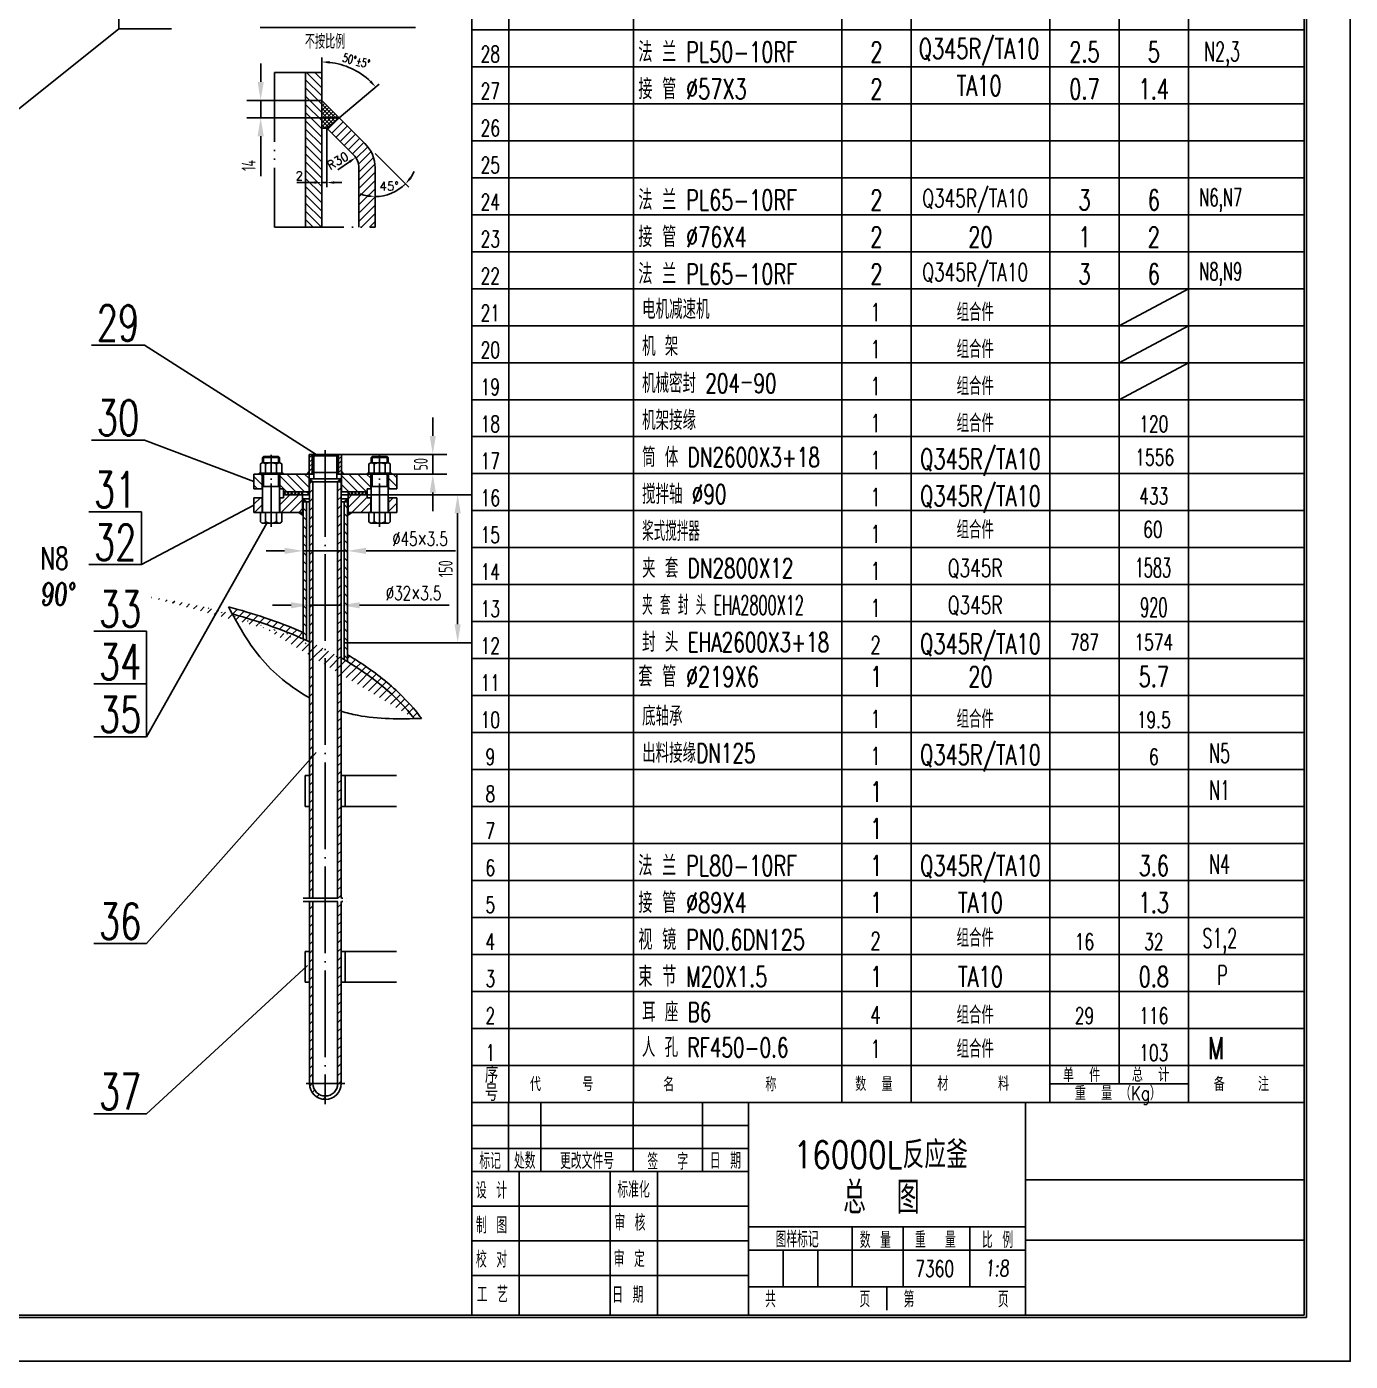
# Model space of a CAD drawing. Header units: millimetres. Extents: x 0 to 7128, y 0 to 10092.
# Drawn here: x 3693 to 7128, y 0 to 3464 of the extents above; entities that cross this region are included whole.
import ezdxf
from ezdxf.enums import TextEntityAlignment as Align

# ---------------------------------------------------------------- set-up
doc = ezdxf.new("R2010")
doc.units = ezdxf.units.MM
doc.header["$LTSCALE"] = 360
doc.header["$MEASUREMENT"] = 0
for name, pattern in [('CENTER1', [0.75, 0.625, -0.0625, 0, -0.0625]), ('CENTER3', [0.375, 0.3125, -0.03125, 0, -0.03125]), ('DIVIDE1', [0.6875, 0.5, -0.0625, 0, -0.0625, 0, -0.0625]), ('DIVIDE2', [0.34375, 0.25, -0.03125, 0, -0.03125, 0, -0.03125])]:
    doc.linetypes.add(name, pattern=pattern)
doc.layers.get('0').update_dxf_attribs({"linetype": 'CONTINUOUS', "lineweight": 25})
doc.layers.get('Defpoints').update_dxf_attribs({"linetype": 'CONTINUOUS'})
for name, color, linetype in [('1轮廓实线层', 7, 'CONTINUOUS'), ('2细线层', 4, 'CONTINUOUS'), ('4', 5, 'CONTINUOUS'), ('6文字层', 3, 'CONTINUOUS'), ('WS', 7, 'CONTINUOUS')]:
    doc.layers.add(name, color=color, linetype=linetype)
for name, color, linetype, lineweight in [('_ITEM', 4, 'CONTINUOUS', 25), ('A', 2, 'CONTINUOUS', 50), ('B', 7, 'CONTINUOUS', 25), ('C1', 1, 'CENTER1', 25), ('C3', 1, 'CENTER3', 25), ('D1', 4, 'DIVIDE1', 25), ('D2', 4, 'DIVIDE2', 25), ('DIM', 7, 'CONTINUOUS', 25)]:
    doc.layers.add(name, color=color, linetype=linetype, lineweight=lineweight)
doc.styles.add('COMPLEX', font='COMPLEX', dxfattribs={"width": 0.7, "oblique": 5})
doc.styles.add('HZ', font='ROMANS.SHX', dxfattribs={"width": 0.7, "bigfont": 'hztxt.shx'})
doc.styles.add('PC_TEXTSTYLE', font='txt.shx', dxfattribs={"width": 0.618, "bigfont": 'hzfs.shx'})
doc.styles.get("Standard").update_dxf_attribs({"font": 'isocp.shx', "width": 0.707, "bigfont": 'hztxt.shx'})
doc.dimstyles.new('STANDARD_WS$0', dxfattribs={"dimtxt": 2.5, "dimasz": 2.5, "dimexe": 1.25, "dimexo": 0.625, "dimtad": 1, "dimdec": 4, "dimdsep": 46, "dimtxsty": 'Standard', "dimcen": 2.5, "dimadec": 0, "dimazin": 0, "dimtfac": 1, "dimtdec": 4, "dimtmove": 0, "dimatfit": 0, "dimfxl": 1, "dimtolj": 1, "dimtzin": 0, "dimarcsym": 0})
pattern_1 = [(45, (4467.766, 2249.129), (-11.49473, 11.49473), [])]
pattern_2 = [(135, (4467.766, 2249.129), (-11.49473, -11.49473), [])]

# ---------------------------------------------------------------- blocks, each defined once
blk = doc.blocks.new('*D24')
at = {"layer": 'B', "lineweight": -2}
for p, q in [((4362.2, 2103.6), (4314.2, 2103.6)), ((4410.2, 2108.3), (4410.2, 2067.6)), ((4410.2, 2103.6), (4525.4, 2103.6)), ((4525.4, 2108.3), (4525.4, 2067.6)), ((4573.4, 2103.6), (4805.6, 2103.6))]:
    blk.add_line(p, q, dxfattribs=at)
at = {"layer": 'B'}
for points in [[(4362.2, 2111.6), (4362.2, 2095.6), (4410.2, 2103.6)], [(4573.4, 2111.6), (4573.4, 2095.6), (4525.4, 2103.6)]]:
    blk.add_solid(points, dxfattribs=at)
at = {"layer": 'Defpoints', "color": 0}
for p in [(4410.2, 2108.3), (4525.4, 2108.3), (4525.4, 2103.6)]:
    blk.add_point(p, dxfattribs=at)
at = {"layer": 'B', "lineweight": -2, "insert": (4713.5, 2134.8), "char_height": 36, "attachment_point": 5}
blk.add_mtext('\\A1;{\\Ftxt.shx,hzfs.shx;%%C45×3.5}', dxfattribs=at)
blk = doc.blocks.new('*D25')
at = {"layer": 'B', "lineweight": -2}
for p, q in [((4378.8, 1962.4), (4330.8, 1962.4)), ((4426.8, 1966.4), (4426.8, 1926.4)), ((4426.8, 1962.4), (4508.7, 1962.4)), ((4508.7, 1966.4), (4508.7, 1926.4)), ((4556.7, 1962.4), (4788.9, 1962.4))]:
    blk.add_line(p, q, dxfattribs=at)
at = {"layer": 'B'}
for points in [[(4378.8, 1970.4), (4378.8, 1954.4), (4426.8, 1962.4)], [(4556.7, 1970.4), (4556.7, 1954.4), (4508.7, 1962.4)]]:
    blk.add_solid(points, dxfattribs=at)
at = {"layer": 'Defpoints', "color": 0}
for p in [(4426.8, 1966.4), (4508.7, 1966.4), (4508.7, 1962.4)]:
    blk.add_point(p, dxfattribs=at)
at = {"layer": 'B', "lineweight": -2, "insert": (4696.8, 1993.6), "char_height": 36, "attachment_point": 5}
blk.add_mtext('\\A1;{\\Ftxt.shx,hzfs.shx;%%C32×3.5}', dxfattribs=at)
blk = doc.blocks.new('*D26')
at = {"layer": 'B', "lineweight": -2}
for p, q in [((4561.2, 2249.1), (4847.2, 2249.1)), ((4811.2, 2201.1), (4811.2, 1913.1)), ((4516.4, 1865.1), (4847.2, 1865.1))]:
    blk.add_line(p, q, dxfattribs=at)
at = {"layer": 'B'}
for points in [[(4803.2, 2201.1), (4819.2, 2201.1), (4811.2, 2249.1)], [(4803.2, 1913.1), (4819.2, 1913.1), (4811.2, 1865.1)]]:
    blk.add_solid(points, dxfattribs=at)
at = {"layer": 'Defpoints', "color": 0}
for p in [(4561.2, 2249.1), (4516.4, 1865.1), (4811.2, 1865.1)]:
    blk.add_point(p, dxfattribs=at)
at = {"layer": 'B', "lineweight": -2, "insert": (4780, 2057.1), "char_height": 36, "attachment_point": 5, "rotation": 90}
blk.add_mtext('\\A1;150', dxfattribs=at)
blk = doc.blocks.new('*D27')
at = {"layer": 'B', "lineweight": -2}
for p, q in [((4746.7, 2402.1), (4746.7, 2450.1)), ((4484.3, 2354.1), (4782.7, 2354.1)), ((4746.7, 2354.1), (4746.7, 2302.9)), ((4516, 2302.9), (4782.7, 2302.9)), ((4746.7, 2254.9), (4746.7, 2206.9))]:
    blk.add_line(p, q, dxfattribs=at)
at = {"layer": 'B'}
for points in [[(4738.7, 2402.1), (4754.7, 2402.1), (4746.7, 2354.1)], [(4738.7, 2254.9), (4754.7, 2254.9), (4746.7, 2302.9)]]:
    blk.add_solid(points, dxfattribs=at)
at = {"layer": 'Defpoints', "color": 0}
for p in [(4484.3, 2354.1), (4516, 2302.9), (4746.7, 2302.9)]:
    blk.add_point(p, dxfattribs=at)
at = {"layer": 'B', "lineweight": -2, "insert": (4715.5, 2328.5), "char_height": 36, "attachment_point": 5, "rotation": 90}
blk.add_mtext('\\A1;50', dxfattribs=at)
blk = doc.blocks.new('ITEM')
at = {"color": 5}
for p, q in [((0, 8), (0, 0)), ((180, 8), (0, 8))]:
    blk.add_line(p, q, dxfattribs=at)
at = {"color": 3}
for p, q in [((8, 8), (8, 0)), ((35, 8), (35, 0)), ((80, 8), (80, 0)), ((95, 8), (95, 0)), ((125, 8), (125, 0)), ((140, 8), (140, 4)), ((155, 8), (155, 0)), ((155, 4), (125, 4))]:
    blk.add_line(p, q, dxfattribs=at)
at = {"color": 1, "style": 'HZ', "width": 0.8}
for s, height, p in [('序', 3.6, (2.83, 4.19)), ('数  量', 3, (82.92, 2.47)), ('材      料', 3, (100.67, 2.56)), ('单  件', 3, (127.84, 4.44)), ('总  计', 3, (142.76, 4.46)), ('备    注', 3, (160.48, 2.46)), ('号', 3.6, (2.83, 0.31)), ('代     号', 3, (12.56, 2.45)), ('名           称', 3, (41.39, 2.38)), ('重  量 （Kg）', 3, (130.41, 0.48))]:
    blk.add_text(s, height=height, dxfattribs=at).set_placement(p)
blk = doc.blocks.new('*D39')
at = {"layer": 'B', "lineweight": -2}
for p, q in [((4300, 3320.9), (4300, 3368.9)), ((4458.7, 3272.9), (4264, 3272.9)), ((4300, 3272.9), (4300, 3227.9)), ((4503.8, 3227.9), (4264, 3227.9)), ((4300, 3179.9), (4300, 3076.2))]:
    blk.add_line(p, q, dxfattribs=at)
at = {"layer": 'B'}
for points in [[(4292, 3320.9), (4308, 3320.9), (4300, 3272.9)], [(4292, 3179.9), (4308, 3179.9), (4300, 3227.9)]]:
    blk.add_solid(points, dxfattribs=at)
at = {"layer": 'Defpoints', "color": 0}
for p in [(4458.7, 3272.9), (4300, 3227.9), (4503.8, 3227.9)]:
    blk.add_point(p, dxfattribs=at)
at = {"layer": 'B', "lineweight": -2, "insert": (4268.8, 3104), "char_height": 36, "attachment_point": 5, "rotation": 90}
blk.add_mtext('\\A1;14{}{}', dxfattribs=at)

msp = doc.modelspace()

# ---------------------------------------------------------------- hatches: boundary and pattern name
at = {"layer": 'A', "lineweight": -2}
h = msp.add_hatch(dxfattribs=at)
h.set_pattern_fill('ANSI31', color=0, scale=2.56, style=0)
h.set_pattern_definition([(45, (4467.766, 2249.1285), (-5.74736, 5.74736), [])])
h.paths.add_polyline_path([(4425.846, 2302.889), (4433.206, 2302.889), (4433.206, 2354.089), (4425.846, 2354.089)])
h.paths.add_polyline_path([(4502.326, 2302.889), (4509.686, 2302.889), (4509.686, 2354.089), (4502.326, 2354.089)])
at = {"layer": 'B', "lineweight": -2}
h = msp.add_hatch(dxfattribs=at)
h.set_pattern_fill('ANSI31', color=0, scale=5.12, angle=90, style=0)
h.set_pattern_definition(pattern_2)
h.paths.add_polyline_path([(4303.926, 2302.889), (4282.166, 2302.889), (4282.166, 2264.489), (4303.926, 2264.489)])
h.paths.add_polyline_path([(4425.846, 2256.809), (4425.846, 2302.889), (4350.006, 2302.889), (4350.006, 2264.489), (4358.966, 2264.489), (4358.966, 2256.809)])
h.paths.add_polyline_path([(4576.566, 2256.809), (4576.566, 2264.489), (4585.526, 2264.489), (4585.526, 2302.889), (4509.686, 2302.889), (4509.686, 2256.809)])
h.paths.add_polyline_path([(4653.366, 2302.889), (4631.606, 2302.889), (4631.606, 2264.489), (4653.366, 2264.489)])
for points in [[(4425.846, 2302.889), (4425.846, 2309.523), (4419.533, 2302.889)], [(4425.846, 2290.11), (4425.846, 2282.414), (4435.766, 2282.414)], [(4509.686, 2290.11), (4509.686, 2282.414), (4499.766, 2282.414)], [(4509.686, 2309.523), (4515.999, 2302.889), (4509.686, 2302.889)], [(4426.806, 2250.408), (4426.806, 2256.809), (4419.148, 2256.809)], [(4408.886, 2238.635), (4408.886, 2231.162), (4419.126, 2231.162)], [(4526.646, 2238.635), (4526.646, 2231.162), (4516.406, 2231.162)], [(4410.166, 2195.038), (4410.166, 2203.049), (4398.798, 2203.049)], [(4525.366, 2203.049), (4536.735, 2203.049), (4525.366, 2195.038)]]:
    msp.add_hatch(color=0, dxfattribs=at).paths.add_polyline_path(points)
h = msp.add_hatch(dxfattribs=at)
h.set_pattern_fill('ANSI37', color=0, scale=2.048, style=0)
h.set_pattern_definition([(45, (4467.766, 2249.1285), (-4.5979, 4.5979), []), (135, (4467.766, 2249.1285), (-4.5979, -4.5979), [])])
h.paths.add_polyline_path([(4408.886, 2249.129), (4408.886, 2256.809), (4358.966, 2256.809), (4358.966, 2249.129)])
h.paths.add_polyline_path([(4576.566, 2249.129), (4576.566, 2256.809), (4526.646, 2256.809), (4526.646, 2249.129)])
h = msp.add_hatch(dxfattribs=at)
h.set_pattern_fill('ANSI31', color=0, scale=5.12, style=0)
h.set_pattern_definition(pattern_1)
h.paths.add_polyline_path([(4435.766, 2282.414), (4426.806, 2282.414), (4426.806, 1202.221), (4435.766, 1202.221)])
h.paths.add_polyline_path([(4499.766, 1202.221), (4508.726, 1202.221), (4508.726, 2282.414), (4499.766, 2282.414)])
h = msp.add_hatch(dxfattribs=at)
h.set_pattern_fill('ANSI31', color=0, scale=5.12, angle=90, style=0)
h.set_pattern_definition(pattern_2)
edge = h.paths.add_edge_path()
edge.add_ellipse((3737.63, 1473.189), major_axis=(-1033.381, 0), ratio=0.51241254, start_angle=228.739626, end_angle=229.397197, ccw=False)
edge.add_line((4419.126, 1871.238), (4419.126, 2231.162))
edge.add_line((4419.126, 2231.162), (4410.166, 2231.162))
edge.add_line((4410.166, 2231.162), (4410.166, 1875.22))
edge = h.paths.add_edge_path()
edge.add_ellipse((3737.63, 1473.189), major_axis=(-1033.381, 0), ratio=0.51241254, start_angle=220.333492, end_angle=221.095105, ccw=False)
edge.add_line((4525.366, 1815.912), (4525.366, 2231.162))
edge.add_line((4525.366, 2231.162), (4516.406, 2231.162))
edge.add_line((4516.406, 2231.162), (4516.406, 1821.247))
h = msp.add_hatch(dxfattribs=at)
h.set_pattern_fill('ANSI31', color=0, scale=5.12, style=0)
h.set_pattern_definition([(45, (4467.766, 2203.049), (-11.4947, 11.4947), [])])
h.paths.add_polyline_path([(4631.606, 2203.049), (4653.366, 2203.049), (4653.366, 2241.449), (4631.606, 2241.449)])
h.paths.add_polyline_path([(4526.646, 2203.049), (4585.526, 2203.049), (4585.526, 2241.449), (4576.566, 2241.449), (4576.566, 2249.129), (4526.646, 2249.129)])
h.paths.add_polyline_path([(4303.926, 2203.049), (4282.166, 2203.049), (4282.166, 2241.449), (4303.926, 2241.449)])
h.paths.add_polyline_path([(4408.886, 2203.049), (4350.006, 2203.049), (4350.006, 2241.449), (4358.966, 2241.449), (4358.966, 2249.129), (4408.886, 2249.129)])
h = msp.add_hatch(dxfattribs=at)
h.set_pattern_fill('ANSI31', color=0, scale=5.12, style=0)
h.set_pattern_definition(pattern_1)
edge = h.paths.add_edge_path()
edge.add_spline(control_points=[(4410.166, 1891.974), (4378.445, 1905.69), (4345.171, 1918.422), (4280.121, 1940.355), (4248.645, 1949.796), (4216.312, 1958.365)], knot_values=[4.01147957, 4.01147957, 4.01147957, 4.01147957, 4.13040506, 4.13040506, 4.23505553, 4.23505553, 4.23505553, 4.23505553], degree=3, periodic=0)
edge.add_spline(control_points=[(4216.312, 1958.365), (4219.681, 1952.146), (4223.049, 1945.927), (4226.44, 1939.722)], knot_values=[0, 0, 0, 0, 8.26169274, 8.26169274, 8.26169274, 8.26169274], degree=3, periodic=0)
edge.add_ellipse((3737.63, 1473.189), major_axis=(-1033.381, 0), ratio=0.51241254, start_angle=229.397197, end_angle=241.769517, ccw=False)
edge.add_line((4410.166, 1875.22), (4410.166, 1891.974))
edge = h.paths.add_edge_path()
edge.add_spline(control_points=[(4717.258, 1668.666), (4716.003, 1670.377), (4714.731, 1672.084), (4698.195, 1693.949), (4680.683, 1713.563), (4633.345, 1759.258), (4601.414, 1784.683), (4552.75, 1817.15), (4539.294, 1825.585), (4525.366, 1833.795)], knot_values=[3.5012977, 3.5012977, 3.5012977, 3.5012977, 3.51129056, 3.51129056, 3.62960647, 3.62960647, 3.79653934, 3.79653934, 3.85712712, 3.85712712, 3.85712712, 3.85712712], degree=3, periodic=0)
edge.add_line((4525.366, 1833.795), (4525.366, 1815.912))
edge.add_ellipse((3737.63, 1473.189), major_axis=(-1033.381, 0), ratio=0.51241254, start_angle=201.614381, end_angle=220.333492, ccw=False)
edge.add_spline(control_points=[(4698.348, 1668.241), (4704.65, 1668.371), (4710.954, 1668.519), (4717.258, 1668.666)], knot_values=[232.87963606, 232.87963606, 232.87963606, 232.87963606, 240.22571596, 240.22571596, 240.22571596, 240.22571596], degree=3, periodic=0)
h = msp.add_hatch(dxfattribs=at)
h.set_pattern_fill('ANSI31', color=0, scale=5.12, style=0)
h.set_pattern_definition(pattern_1)
h.paths.add_polyline_path([(4426.806, 720.664), (4435.766, 720.664), (4435.766, 1193.36), (4426.806, 1193.36)])
h.paths.add_polyline_path([(4508.726, 1193.36), (4499.766, 1193.36), (4499.766, 720.664), (4508.726, 720.664)])
h.paths.add_polyline_path([(4467.766, 688.664), (4467.766, 679.704, 0.41421356), (4508.726, 720.664), (4499.766, 720.664, -0.41421356)])
h.paths.add_polyline_path([(4467.766, 679.704), (4467.766, 688.664, -0.41421356), (4435.766, 720.664), (4426.806, 720.664, 0.41421356)])

# ---------------------------------------------------------------- linework, layer by layer
at = {"color": 0, "linetype": 'ByBlock', "lineweight": -2}
for p, q in [((4458.731, 3345.488), (4458.731, 3384.539)), ((4503.704, 3227.933), (4607.606, 3315.117)), ((4471.408, 3200.834), (4471.408, 3047.659)), ((4596.872, 3134.765), (4684.157, 3047.48)), ((4458.731, 3114.704), (4458.731, 3047.659)), ((4499.91, 3092.602), (4530.228, 3113.326)), ((4438.923, 3059.544), (4393.759, 3059.544)), ((4471.408, 3059.544), (4458.731, 3059.544)), ((4491.217, 3059.544), (4511.025, 3059.544))]:
    msp.add_line(p, q, dxfattribs=at)
at = {"color": 0, "lineweight": -2}
for p, q in [((6284.57, 193.003), (5566.074, 193.003)), ((5925.322, 193.003), (5925.322, 133.128))]:
    msp.add_line(p, q, dxfattribs=at)
at = {"color": 0, "linetype": 'ByBlock', "lineweight": -2}
for centre, radius, start, end in [((4458.731, 3190.196), 182.457, 46.22338, 83.77662), ((4596.872, 3134.765), 111.554, 325.187375, 335.374749), ((4596.872, 3134.765), 111.554, 270, 315), ((4596.872, 3134.765), 111.554, 249.625251, 259.812625)]:
    msp.add_arc(centre, radius, start, end, dxfattribs=at)
for points in [[(4478.331, 3368.282), (4478.689, 3374.875), (4458.731, 3372.654)], [(4587.374, 3324.195), (4582.554, 3319.682), (4598.501, 3307.478)], [(4528.365, 3116.052), (4532.091, 3110.601), (4546.581, 3124.505)], [(4438.923, 3062.846), (4438.923, 3056.243), (4458.731, 3059.544)], [(4491.217, 3062.846), (4491.217, 3056.243), (4471.408, 3059.544)], [(4690.993, 3068.962), (4685.928, 3073.197), (4675.753, 3055.885)], [(4577.435, 3028.258), (4576.849, 3021.682), (4596.872, 3023.211)]]:
    msp.add_solid(points, dxfattribs=at)
at = {"layer": '1轮廓实线层', "color": 0, "lineweight": -2}
for p, q in [((4943.377, 492.376), (4943.377, 672)), ((5027.202, 492.376), (5027.202, 672)), ((5266.701, 492.376), (5266.701, 672)), ((5446.325, 492.376), (5446.325, 672)), ((5566.074, 120), (5566.074, 672)), ((6284.57, 120), (6284.57, 672)), ((4848, 552.251), (5566.074, 552.251)), ((4848, 492.376), (5566.074, 492.376)), ((4970.559, 120), (4970.559, 492.376)), ((5206.826, 120), (5206.826, 492.376)), ((5329.807, 120), (5329.807, 492.376)), ((5566.074, 348.677), (6284.57, 348.677)), ((5835.51, 193.003), (5835.51, 348.677)), ((5967.44, 193.003), (5967.44, 348.677)), ((6140.871, 193.003), (6140.871, 348.677)), ((5566.074, 288.802), (6284.57, 288.802))]:
    msp.add_line(p, q, dxfattribs=at)
at = {"layer": '2细线层', "color": 0, "lineweight": -2}
for p, q in [((4848, 612.125), (5566.074, 612.125)), ((4848, 402.564), (5566.074, 402.564)), ((4848, 312.752), (5566.074, 312.752)), ((5655.886, 193.003), (5655.886, 288.802)), ((5745.698, 193.003), (5745.698, 288.802)), ((4848, 222.94), (5566.074, 222.94))]:
    msp.add_line(p, q, dxfattribs=at)
at = {"layer": '4', "color": 0, "lineweight": -2}
for p, q in [((7008, 672), (4848, 672)), ((4848, 672), (4848, 120)), ((7008, 133.128), (7008, 672))]:
    msp.add_line(p, q, dxfattribs=at)
at = {"layer": '_ITEM', "color": 0, "lineweight": -2}
for p, q in [((4848, 3168), (4848, 4320)), ((4944, 3168), (4944, 4320)), ((5268, 3168), (5268, 4320)), ((5808, 3168), (5808, 4320)), ((5988, 3168), (5988, 4320)), ((6348, 3168), (6348, 4320)), ((6528, 3168), (6528, 4320)), ((6708, 3168), (6708, 4320)), ((7008, 3456), (4848, 3456)), ((7008, 3360), (4848, 3360)), ((7008, 3264), (4848, 3264)), ((4848, 768), (4848, 3168)), ((4848, 3168), (7008, 3168)), ((4944, 768), (4944, 3168)), ((5268, 768), (5268, 3168)), ((5808, 768), (5808, 3168)), ((5988, 768), (5988, 3168)), ((6348, 768), (6348, 3168)), ((6528, 768), (6528, 3168)), ((6708, 768), (6708, 3168)), ((4848, 3072), (7008, 3072)), ((4848, 2976), (7008, 2976)), ((4848, 2880), (7008, 2880)), ((4848, 2784), (7008, 2784)), ((4848, 2688), (7008, 2688)), ((4848, 2592), (7008, 2592)), ((4848, 2496), (7008, 2496)), ((4848, 2400), (7008, 2400)), ((4848, 2304), (7008, 2304)), ((4848, 2208), (7008, 2208)), ((4848, 2112), (7008, 2112)), ((4848, 2016), (7008, 2016)), ((4848, 1920), (7008, 1920)), ((4848, 1824), (7008, 1824)), ((4848, 1728), (7008, 1728)), ((4848, 1632), (7008, 1632)), ((4848, 1536), (7008, 1536)), ((4848, 1440), (7008, 1440)), ((4848, 1344), (7008, 1344)), ((4848, 1248), (7008, 1248)), ((4848, 1152), (7008, 1152)), ((4848, 1056), (7008, 1056)), ((4848, 960), (7008, 960)), ((4848, 864), (7008, 864))]:
    msp.add_line(p, q, dxfattribs=at)
at = {"layer": 'A', "color": 0, "lineweight": -2}
for p, q in [((4298.977, 3461.704), (4701.554, 3461.704)), ((4416.733, 3345.488), (4416.733, 2943.951)), ((4458.731, 3345.488), (4458.731, 2943.951)), ((4458.731, 3272.906), (4570.647, 3160.99)), ((4503.704, 3227.933), (4471.408, 3200.834)), ((4471.408, 3200.834), (4458.731, 3200.834)), ((4471.408, 3200.834), (4540.95, 3131.293)), ((4554.874, 3097.677), (4554.874, 2943.951)), ((4596.872, 3097.677), (4596.872, 2943.951)), ((6528, 2688), (6708, 2784)), ((6528, 2592), (6708, 2688)), ((6528, 2496), (6708, 2592)), ((4299.245, 2329.406), (4299.245, 2304.997)), ((4350.157, 2332.235), (4303.775, 2332.235)), ((4304.822, 2345.661), (4307.382, 2348.221)), ((4304.822, 2345.661), (4349.111, 2345.661)), ((4304.822, 2332.235), (4304.822, 2345.661)), ((4307.382, 2348.221), (4346.551, 2348.221)), ((4312.706, 2329.406), (4312.706, 2304.997)), ((4341.226, 2329.406), (4341.226, 2304.997)), ((4346.551, 2348.221), (4349.111, 2345.661)), ((4349.111, 2332.235), (4349.111, 2345.661)), ((4354.475, 2329.406), (4354.475, 2304.997)), ((4509.686, 2354.089), (4425.846, 2354.089)), ((4425.846, 2354.089), (4425.846, 2256.809)), ((4433.206, 2354.089), (4438.326, 2350.204)), ((4438.326, 2350.204), (4438.326, 2290.11)), ((4497.206, 2350.204), (4438.326, 2350.204)), ((4497.206, 2350.204), (4502.326, 2354.089)), ((4497.206, 2350.204), (4497.206, 2290.11)), ((4509.686, 2354.089), (4509.686, 2256.809)), ((4581.058, 2329.406), (4581.058, 2304.997)), ((4585.375, 2332.235), (4631.757, 2332.235)), ((4588.982, 2348.221), (4586.422, 2345.661)), ((4630.711, 2345.661), (4586.422, 2345.661)), ((4586.422, 2332.235), (4586.422, 2345.661)), ((4628.151, 2348.221), (4588.982, 2348.221)), ((4594.306, 2329.406), (4594.306, 2304.997)), ((4622.826, 2329.406), (4622.826, 2304.997)), ((4630.711, 2345.661), (4628.151, 2348.221)), ((4630.711, 2332.235), (4630.711, 2345.661)), ((4636.287, 2329.406), (4636.287, 2304.997)), ((4425.846, 2302.889), (4282.166, 2302.889)), ((4282.166, 2302.889), (4282.166, 2264.489)), ((4358.195, 2304.997), (4295.737, 2304.997)), ((4295.737, 2304.997), (4295.737, 2302.889)), ((4303.926, 2302.889), (4303.926, 2264.489)), ((4304.822, 2203.049), (4304.822, 2302.889)), ((4349.111, 2203.049), (4349.111, 2302.889)), ((4350.006, 2302.889), (4350.006, 2264.489)), ((4358.195, 2304.997), (4358.195, 2302.889)), ((4425.846, 2302.889), (4438.326, 2302.889)), ((4425.846, 2290.11), (4509.686, 2290.11)), ((4438.326, 2306.773), (4433.206, 2302.889)), ((4497.206, 2306.773), (4438.326, 2306.773)), ((4497.206, 2306.773), (4502.326, 2302.889)), ((4497.206, 2302.889), (4509.686, 2302.889)), ((4653.366, 2302.889), (4509.686, 2302.889)), ((4577.337, 2304.997), (4639.795, 2304.997)), ((4577.337, 2304.997), (4577.337, 2302.889)), ((4585.526, 2302.889), (4585.526, 2264.489)), ((4586.422, 2203.049), (4586.422, 2302.889)), ((4630.711, 2203.049), (4630.711, 2302.889)), ((4631.606, 2302.889), (4631.606, 2264.489)), ((4639.795, 2304.997), (4639.795, 2302.889)), ((4653.366, 2264.489), (4653.366, 2302.889)), ((4282.166, 2264.489), (4304.822, 2264.489)), ((4304.822, 2270.831), (4349.111, 2270.831)), ((4349.111, 2264.489), (4358.966, 2264.489)), ((4358.966, 2264.489), (4358.966, 2256.809)), ((4358.966, 2256.809), (4426.806, 2256.809)), ((4358.966, 2249.129), (4358.966, 2256.809)), ((4408.886, 2203.049), (4408.886, 2256.809)), ((4425.846, 2282.414), (4509.686, 2282.414)), ((4426.806, 2282.414), (4426.806, 1202.221)), ((4435.766, 2282.414), (4435.766, 1202.221)), ((4499.766, 2282.414), (4499.766, 1202.221)), ((4508.726, 2282.414), (4508.726, 1202.221)), ((4508.726, 2256.809), (4576.566, 2256.809)), ((4526.646, 2203.049), (4526.646, 2256.809)), ((4576.566, 2264.489), (4586.422, 2264.489)), ((4576.566, 2256.809), (4576.566, 2264.489)), ((4576.566, 2249.129), (4576.566, 2256.809)), ((4630.711, 2270.831), (4586.422, 2270.831)), ((4630.711, 2264.489), (4653.366, 2264.489)), ((4282.166, 2241.449), (4304.822, 2241.449)), ((4282.166, 2203.049), (4282.166, 2241.449)), ((4303.926, 2203.049), (4303.926, 2241.449)), ((4349.111, 2241.449), (4358.966, 2241.449)), ((4350.006, 2203.049), (4350.006, 2241.449)), ((4358.966, 2249.129), (4426.806, 2249.129)), ((4358.966, 2241.449), (4358.966, 2249.129)), ((4426.806, 2238.635), (4408.886, 2238.635)), ((4426.806, 2231.162), (4408.886, 2231.162)), ((4410.166, 2231.162), (4410.166, 1875.22)), ((4419.126, 2231.162), (4419.126, 1871.238)), ((4508.726, 2249.129), (4576.566, 2249.129)), ((4526.646, 2238.635), (4508.726, 2238.635)), ((4526.646, 2231.162), (4508.726, 2231.162)), ((4516.406, 2231.162), (4516.406, 1821.247)), ((4525.366, 2231.162), (4525.366, 1815.912)), ((4576.566, 2249.129), (4576.566, 2241.449)), ((4576.566, 2241.449), (4586.422, 2241.449)), ((4585.526, 2203.049), (4585.526, 2241.449)), ((4630.711, 2241.449), (4653.366, 2241.449)), ((4631.606, 2203.049), (4631.606, 2241.449)), ((4653.366, 2241.449), (4653.366, 2203.049)), ((4410.166, 2203.049), (4282.166, 2203.049)), ((4299.245, 2178.639), (4299.245, 2203.049)), ((4312.706, 2178.639), (4312.706, 2203.049)), ((4341.226, 2178.639), (4341.226, 2203.049)), ((4354.475, 2178.639), (4354.475, 2203.049)), ((4653.366, 2203.049), (4525.366, 2203.049)), ((4581.058, 2178.639), (4581.058, 2203.049)), ((4594.306, 2178.639), (4594.306, 2203.049)), ((4622.826, 2178.639), (4622.826, 2203.049)), ((4636.287, 2178.639), (4636.287, 2203.049)), ((4350.157, 2175.81), (4303.775, 2175.81)), ((4585.375, 2175.81), (4631.757, 2175.81)), ((4415.756, 1520.393), (4415.756, 1440.393)), ((4426.806, 1520.393), (4415.756, 1520.393)), ((4652.756, 1520.393), (4508.726, 1520.393)), ((4519.255, 1520.393), (4519.255, 1440.393)), ((4426.806, 1440.393), (4415.756, 1440.393)), ((4652.756, 1440.393), (4508.726, 1440.393)), ((4426.806, 1193.36), (4426.806, 720.664)), ((4435.766, 1193.36), (4435.766, 720.664)), ((4499.766, 1193.36), (4499.766, 720.664)), ((4508.726, 1193.36), (4508.726, 720.664)), ((4415.756, 1063.889), (4415.756, 983.889)), ((4426.806, 1063.889), (4415.756, 1063.889)), ((4652.756, 1063.889), (4508.726, 1063.889)), ((4519.255, 1063.889), (4519.255, 983.889)), ((4426.806, 983.889), (4415.756, 983.889)), ((4652.756, 983.889), (4508.726, 983.889))]:
    msp.add_line(p, q, dxfattribs=at)
for centre, radius, start, end in [((4507.334, 3097.677), 89.539, 0, 45), ((4507.334, 3097.677), 47.54, 0, 45), ((4305.976, 2322.939), 9.334, 43.858199, 136.141801), ((4326.966, 2294.88), 37.355, 67.558478, 112.441522), ((4347.85, 2323.186), 9.087, 43.197228, 136.802772), ((4587.682, 2323.186), 9.087, 43.197228, 136.802772), ((4608.566, 2294.88), 37.355, 67.558478, 112.441522), ((4629.557, 2322.939), 9.334, 43.858199, 136.141801), ((4305.976, 2185.107), 9.334, 223.858199, 316.141801), ((4326.966, 2213.165), 37.355, 247.558478, 292.441522), ((4347.85, 2184.859), 9.087, 223.197228, 316.802772), ((4587.682, 2184.859), 9.087, 223.197228, 316.802772), ((4608.566, 2213.165), 37.355, 247.558478, 292.441522), ((4629.557, 2185.107), 9.334, 223.858199, 316.141801), ((4467.766, 720.664), 40.96, 180, 0), ((4467.766, 720.664), 32, 180, 0)]:
    msp.add_arc(centre, radius, start, end, dxfattribs=at)
for start_param, end_param in [(3.98232964, 4.2196741), (3.51883477, 3.87007198)]:
    msp.add_ellipse((3737.63, 1473.189), major_axis=(-1033.381, 0), ratio=0.51241254, start_param=start_param, end_param=end_param, dxfattribs=at)
for points, knots in [([(4410.166, 1891.974), (4378.445, 1905.69), (4345.171, 1918.422), (4280.121, 1940.355), (4248.645, 1949.796), (4216.312, 1958.365)], [4.011479568, 4.011479568, 4.011479568, 4.011479568, 4.130405061, 4.130405061, 4.235055533, 4.235055533, 4.235055533, 4.235055533]), ([(4717.258, 1668.666), (4716.003, 1670.377), (4714.731, 1672.084), (4698.195, 1693.949), (4680.683, 1713.563), (4633.345, 1759.258), (4601.414, 1784.683), (4552.75, 1817.15), (4539.294, 1825.585), (4525.366, 1833.795)], [3.501297705, 3.501297705, 3.501297705, 3.501297705, 3.511290563, 3.511290563, 3.629606473, 3.629606473, 3.796539336, 3.796539336, 3.857127124, 3.857127124, 3.857127124, 3.857127124])]:
    msp.add_open_spline(points, degree=3, knots=knots, dxfattribs=at)
at = {"layer": 'B', "color": 0, "lineweight": -2}
for p, q in [((3931.47, 3458.798), (3931.47, 3595.598)), ((3931.47, 3458.798), (2918.242, 2646.37)), ((4068.27, 3458.798), (3931.47, 3458.798)), ((4458.731, 3284.407), (4416.733, 3326.405)), ((4458.731, 3305.753), (4418.996, 3345.488)), ((4458.731, 3327.099), (4440.342, 3345.488)), ((4458.731, 3263.061), (4416.733, 3305.059)), ((4458.731, 3241.714), (4416.733, 3283.713)), ((4458.731, 3220.368), (4416.733, 3262.366)), ((4458.731, 3268.226), (4461.071, 3270.566)), ((4458.731, 3257.553), (4466.407, 3265.23)), ((4498.35, 3223.441), (4458.731, 3263.061)), ((4458.731, 3246.88), (4471.744, 3259.893)), ((4458.731, 3199.022), (4416.733, 3241.02)), ((4458.731, 3236.207), (4477.08, 3254.557)), ((4492.547, 3218.571), (4458.731, 3252.387)), ((4458.731, 3225.534), (4482.417, 3249.22)), ((4458.731, 3214.861), (4487.754, 3243.884)), ((4486.744, 3213.702), (4458.731, 3241.714)), ((4458.731, 3204.188), (4493.09, 3238.547)), ((4480.94, 3208.832), (4458.731, 3231.041)), ((4466.05, 3200.834), (4498.427, 3233.21)), ((4474.066, 3198.177), (4503.763, 3227.874)), ((4458.731, 3177.676), (4416.733, 3219.674)), ((4458.731, 3156.329), (4416.733, 3198.328)), ((4475.137, 3203.962), (4458.731, 3220.368)), ((4467.592, 3200.834), (4458.731, 3209.695)), ((4484.739, 3187.503), (4514.436, 3217.201)), ((4495.412, 3176.83), (4525.109, 3206.528)), ((4506.085, 3166.157), (4535.783, 3195.855)), ((4458.731, 3134.983), (4416.733, 3176.982)), ((4458.731, 3113.637), (4416.733, 3155.635)), ((4516.758, 3155.484), (4546.456, 3185.181)), ((4527.431, 3144.811), (4557.129, 3174.508)), ((4538.105, 3134.138), (4567.802, 3163.835)), ((4547.854, 3122.541), (4577.989, 3152.676)), ((4458.731, 3092.291), (4416.733, 3134.289)), ((4553.902, 3107.242), (4586.385, 3139.726)), ((4554.874, 3086.869), (4592.699, 3124.694)), ((4458.731, 3070.945), (4416.733, 3112.943)), ((4458.731, 3049.598), (4416.733, 3091.597)), ((4554.874, 3065.522), (4596.382, 3107.031)), ((4554.874, 3044.176), (4596.872, 3086.174)), ((4458.731, 3028.252), (4416.733, 3070.25)), ((4458.731, 3006.906), (4416.733, 3048.904)), ((4554.874, 3022.83), (4596.872, 3064.828)), ((4458.731, 2985.56), (4416.733, 3027.558)), ((4554.874, 3001.484), (4596.872, 3043.482)), ((4554.874, 2980.137), (4596.872, 3022.136)), ((4458.731, 2964.213), (4416.733, 3006.212)), ((4458.731, 2942.867), (4416.733, 2984.866)), ((4554.874, 2958.791), (4596.872, 3000.79)), ((4561.38, 2943.951), (4596.872, 2979.443)), ((4436.301, 2943.951), (4416.733, 2963.519)), ((4582.726, 2943.951), (4596.872, 2958.097)), ((3998.019, 2637.506), (3861.219, 2637.506)), ((4443.839, 2354.089), (3998.019, 2637.506)), ((3998.019, 2391.092), (3861.219, 2391.092)), ((4282.166, 2283.689), (3998.019, 2391.092)), ((4307.382, 2332.235), (4307.382, 2348.221)), ((4346.551, 2332.235), (4346.551, 2348.221)), ((4433.206, 2354.089), (4433.206, 2302.889)), ((4502.326, 2354.089), (4502.326, 2302.889)), ((4588.982, 2332.235), (4588.982, 2348.221)), ((4628.151, 2332.235), (4628.151, 2348.221)), ((4307.382, 2270.831), (4307.382, 2302.889)), ((4346.551, 2270.831), (4346.551, 2302.889)), ((4425.846, 2309.523), (4419.533, 2302.889)), ((4425.846, 2290.11), (4435.766, 2282.414)), ((4509.686, 2290.11), (4499.766, 2282.414)), ((4509.686, 2309.523), (4515.999, 2302.889)), ((4588.982, 2270.831), (4588.982, 2302.889)), ((4628.151, 2270.831), (4628.151, 2302.889)), ((4419.148, 2256.809), (4426.806, 2250.408)), ((4282.166, 2222.249), (3990.768, 2067.912)), ((4408.886, 2238.635), (4419.126, 2231.162)), ((4526.646, 2238.635), (4516.406, 2231.162)), ((3990.768, 2204.712), (3853.968, 2204.712)), ((3990.768, 2067.912), (3990.768, 2204.712)), ((4398.798, 2203.049), (4410.166, 2195.038)), ((4536.735, 2203.049), (4525.366, 2195.038)), ((4315.723, 2175.81), (4003.969, 1621.272)), ((3990.768, 2067.912), (3853.968, 2067.912)), ((4003.651, 1894.872), (3866.851, 1894.872)), ((4003.651, 1758.072), (4003.651, 1894.872)), ((4003.651, 1758.072), (3866.851, 1758.072)), ((4003.651, 1621.272), (4003.651, 1758.072)), ((4003.651, 1621.272), (3866.851, 1621.272)), ((4443.945, 1580.068), (4003.969, 1084.483)), ((4003.651, 1084.483), (3866.851, 1084.483)), ((4421.707, 1027.355), (4003.969, 642.432)), ((4003.651, 642.432), (3866.851, 642.432)), ((6284.57, 471.311), (7008, 471.311)), ((6284.57, 314.528), (7008, 314.528))]:
    msp.add_line(p, q, dxfattribs=at)
for points, knots in [([(4216.312, 1958.365), (4240.723, 1913.296), (4291.368, 1819.791), (4377.415, 1749.448), (4426.806, 1722.285)], [0, 0, 0, 0, 59.86985324, 124.21008119, 124.21008119, 124.21008119, 124.21008119]), ([(4508.726, 1687.362), (4522.698, 1683.036), (4591.187, 1665.717), (4661.475, 1667.361), (4717.258, 1668.666)], [158.31954015, 158.31954015, 158.31954015, 158.31954015, 175.22110481, 240.22571596, 240.22571596, 240.22571596, 240.22571596])]:
    msp.add_open_spline(points, degree=3, knots=knots, dxfattribs=at)
at = {"layer": 'C1', "color": 0, "lineweight": -2}
for p, q in [((4467.766, 2364.95), (4467.766, 667.804)), ((4417.676, 720.664), (4518.706, 720.664))]:
    msp.add_line(p, q, dxfattribs=at)
at = {"layer": 'C3', "color": 0, "lineweight": -2}
for p, q in [((4326.966, 2165.97), (4326.966, 2353.153)), ((4608.566, 2165.97), (4608.566, 2353.153)), ((4467.766, 2195.369), (4467.766, 2256.809))]:
    msp.add_line(p, q, dxfattribs=at)
at = {"layer": 'D1', "color": 0, "lineweight": -2}
for p, q in [((4458.731, 3345.488), (4335.916, 3345.488)), ((4335.916, 3345.488), (4335.916, 2943.951)), ((4335.916, 2943.951), (4596.872, 2943.951))]:
    msp.add_line(p, q, dxfattribs=at)
at = {"layer": 'D2', "color": 0, "lineweight": -2}
for p, q in [((4410.649, 1202.221), (4529.099, 1202.221)), ((4410.649, 1193.36), (4529.099, 1193.36))]:
    msp.add_line(p, q, dxfattribs=at)
at = {"layer": 'Defpoints', "color": 0, "linetype": 'ByBlock', "lineweight": -2}
for p in [(4511.06, 3364.988), (4458.731, 3345.488), (4458.731, 3272.906), (4503.704, 3227.933), (4471.408, 3200.834), (4471.408, 3200.834), (4570.647, 3160.99), (4546.581, 3124.505), (4458.731, 3114.704), (4507.334, 3097.677), (4596.872, 3097.677), (4458.731, 3059.544), (4625.745, 3027.012), (4458.731, 3012.024), (4458.731, 2992.873), (4596.872, 3012.024), (4596.872, 2996.08), (4554.874, 2955.757), (4554.874, 2955.757)]:
    msp.add_point(p, dxfattribs=at)
at = {"layer": 'WS', "color": 0, "lineweight": -2}
for points in [[(0, 0), (0, 10092), (7128, 10092), (7128, 0), (0, 0)], [(294, 114), (294, 9978), (7014, 9978), (7014, 114), (294, 114)], [(300, 120), (300, 9972), (7008, 9972), (7008, 120), (300, 120)]]:
    msp.add_lwpolyline(points, dxfattribs=at)

# ---------------------------------------------------------------- block references
at = {"layer": '_ITEM', "color": 0, "lineweight": -2, "xscale": 12, "yscale": 12, "zscale": 12}
msp.add_blockref('ITEM', (4848, 672), dxfattribs=at)

# ---------------------------------------------------------------- texts
at = {"color": 0, "lineweight": -2, "style": 'HZ', "width": 0.7}
for s, p in [('N8', (3765.052, 2084.407)), ('M', (6779.687, 812.869))]:
    msp.add_text(s, height=57.6, dxfattribs=at).set_placement(p, align=Align.MIDDLE)
at = {"color": 0, "lineweight": -2, "style": 'COMPLEX', "oblique": 5, "width": 0.7}
msp.add_text('90%%D', height=57.6, dxfattribs=at).set_placement((3772.452, 1991.466), align=Align.MIDDLE)
at = {"layer": '6文字层', "color": 0, "lineweight": -2, "style": 'PC_TEXTSTYLE', "width": 0.667}
for s, p in [('标记', (4895.477, 522.313)), ('处数', (4985.29, 522.313)), (' 更改文件号 ', (5146.951, 522.313)), (' 签  字 ', (5356.401, 520.777)), (' 日 期 ', (5506.199, 522.313)), ('标准化', (5267.793, 447.715)), (' 图样标记 ', (5692.317, 318.631)), (' 重  量 ', (6051.06, 317.462)), (' 比 例 ', (6212.392, 316.871)), ('共        页', (5745.698, 163.065)), ('第        页', (6104.946, 163.065))]:
    msp.add_text(s, height=41.9123, dxfattribs=at).set_placement(p, align=Align.MIDDLE)
for s, p in [(' 设 计 ', (4833.737, 422.417)), (' 审 核 ', (5192.985, 338.641)), ('制 图', (4858.749, 331.841)), ('数 量', (5854.861, 293.676)), (' 校 对 ', (4833.811, 243.256)), (' 审 定 ', (5191.241, 244.414)), ('工 艺', (4860.835, 152.472)), (' 日 期 ', (5187.512, 151.623))]:
    msp.add_text(s, height=41.9123, dxfattribs=at).set_placement(p)
at = {"layer": '_ITEM', "color": 0, "lineweight": -2, "style": 'HZ', "width": 0.7}
for s, p in [('28', (4896, 3372)), ('27', (4896, 3276)), ('26', (4896, 3180)), ('25', (4896, 3084)), ('24', (4896, 2988)), ('23', (4896, 2892)), ('22', (4896, 2796)), ('21', (4896, 2700)), ('20', (4896, 2604)), ('19', (4896, 2508)), ('18', (4896, 2412)), ('17', (4896, 2316)), ('16', (4896, 2220)), ('15', (4896, 2124)), ('14', (4896, 2028)), ('13', (4896, 1932)), ('12', (4896, 1836)), ('11', (4896, 1740)), ('10', (4896, 1644)), ('9', (4896, 1548)), ('8', (4896, 1452)), ('7', (4896, 1356)), ('6', (4896, 1260)), ('5', (4896, 1164)), ('4', (4896, 1068)), ('3', (4896, 972)), ('2', (4896, 876)), ('1', (4896, 780))]:
    msp.add_text(s, height=42, dxfattribs=at).set_placement(p, align=Align.CENTER)
at = {"layer": 'A', "color": 0, "lineweight": -2, "style": 'HZ', "width": 0.7}
msp.add_text('50°±5°', height=22.4247, rotation=345, dxfattribs=at).set_placement((4510.856, 3373.97))
at = {"layer": 'A', "color": 0, "lineweight": -2, "style": 'HZ'}
msp.add_text('R30', height=22.4247, rotation=30, dxfattribs=at).set_placement((4480.111, 3091.89))
for s, height, p in [('2', 22.425, (4390.713, 3065.883)), ('45°', 22.4247, (4608.368, 3039.068))]:
    msp.add_text(s, height=height, dxfattribs=at).set_placement(p)
at = {"layer": 'A', "color": 0, "lineweight": -2, "style": 'HZ', "width": 0.7}
for s, p in [('29', (3929.619, 2649.026)), ('30', (3929.619, 2402.612)), ('31', (3922.368, 2216.232)), ('32', (3922.368, 2079.432)), ('33', (3935.251, 1906.392)), ('34', (3935.251, 1769.592)), ('35', (3935.251, 1632.792)), ('36', (3935.251, 1096.003)), ('37', (3935.251, 653.952))]:
    msp.add_text(s, height=92.16, dxfattribs=at).set_placement(p, align=Align.CENTER)
at = {"layer": 'B', "color": 0, "lineweight": -2, "style": 'HZ'}
for s, height, width, p in [('不按比例', 37.44, 0.7, (4414.678, 3406.607)), ('N2,3', 50, 0.6, (6748.933, 3374.526)), ('N6,N7', 46, 0.6, (6736.416, 2997.917)), ('N8,N9', 46, 0.6, (6736.416, 2805.917)), ('电机减速机', 50, 0.7, (5289.939, 2705.482)), ('机 架  ', 50, 0.7, (5289.939, 2609.482)), ('机械密封 204－90', 50, 0.7, (5289.939, 2513.482)), ('机架接缘', 50, 0.7, (5289.939, 2417.482)), ('筒 体 DN2600X3+18', 50, 0.7, (5289.939, 2321.482)), ('搅拌轴 %%C90', 50, 0.7, (5289.939, 2225.482)), ('桨式搅拌器  ', 50, 0.6, (5289.939, 2129.482)), ('夹 套 DN2800X12', 50, 0.7, (5289.939, 2033.482)), ('夹 套 封 头 EHA2800X12', 50, 0.55, (5289.939, 1937.482)), ('封 头 EHA2600X3+18', 50, 0.7, (5289.939, 1841.482)), ('底轴承', 50, 0.7, (5289.939, 1649.482)), ('出料接缘DN125', 50, 0.7, (5289.939, 1553.482)), ('N5', 50, 0.6, (6761.776, 1553.482)), ('N1', 50, 0.6, (6761.776, 1457.482)), ('N4', 50, 0.6, (6761.776, 1265.482)), ('S1,2', 50, 0.6, (6744.428, 1073.482)), ('P', 50, 0.6, (6782.69, 977.482)), ('耳 座 B6', 50, 0.7, (5289.939, 881.482)), ('人 孔 RF450-0.6', 50, 0.7, (5289.329, 789.742)), ('16000L反应釜', 70.5689, 0.8, (5682.914, 500.979)), ('总  图', 83.8246, 0.7, (5812.037, 382.989))]:
    msp.add_text(s, height=height, dxfattribs=dict(at, width=width)).set_placement(p)
for s, height, width, p in [('Q345R/TA10', 46, 0.7, (6154.481, 2995.972)), ('Q345R/TA10', 46, 0.7, (6154.481, 2803.972)), ('1', 46, 0.7, (5895.905, 2700)), ('组合件', 46, 0.7, (6154.481, 2700)), ('1', 46, 0.7, (5895.905, 2604)), ('组合件', 46, 0.7, (6154.481, 2604)), ('1', 46, 0.7, (5895.905, 2508)), ('组合件', 46, 0.7, (6154.481, 2508)), ('组合件', 46, 0.7, (6154.481, 2412)), ('1', 46, 0.7, (5895.905, 2412)), ('120', 42, 0.7, (6618, 2412)), ('1', 46, 0.7, (5895.905, 2316)), ('1556', 42, 0.7, (6620.389, 2325.549)), ('1', 46, 0.7, (5895.905, 2220)), ('433', 42, 0.7, (6618, 2224.775)), ('组合件', 46, 0.7, (6154.481, 2135.428)), ('1', 46, 0.7, (5895.905, 2124)), ('60', 42, 0.7, (6615.611, 2138.324)), ('Q345R', 46, 0.7, (6154.481, 2035.972)), ('1583', 50, 0.55, (6615.659, 2035.018)), ('1', 46, 0.7, (5895.905, 2028)), ('1', 46, 0.7, (5895.905, 1932)), ('Q345R', 46, 0.7, (6154.481, 1939.972)), ('920', 50, 0.55, (6618, 1932)), ('2', 46, 0.7, (5895.905, 1836)), ('787', 42, 0.7, (6438, 1845.713)), ('1574', 42, 0.7, (6618, 1845.713)), ('1', 46, 0.7, (5895.905, 1644)), ('组合件', 46, 0.7, (6154.481, 1644)), ('19.5', 42, 0.7, (6618, 1644)), ('1', 46, 0.7, (5895.905, 1548)), ('6', 42, 0.7, (6618, 1548)), ('2', 46, 0.7, (5895.905, 1068)), ('组合件', 46, 0.7, (6154.481, 1075.972)), ('16', 42, 0.7, (6438, 1068)), ('32', 42, 0.7, (6618, 1068)), ('4', 46, 0.7, (5895.905, 876)), ('组合件', 46, 0.7, (6154.481, 876)), ('29', 42, 0.7, (6438, 876)), ('116', 42, 0.7, (6618, 876)), ('1', 46, 0.7, (5895.905, 787.972)), ('组合件', 46, 0.7, (6154.481, 787.972)), ('103', 42, 0.7, (6618, 780)), ('7360', 42, 0.7, (6049.305, 219.429))]:
    msp.add_text(s, height=height, dxfattribs=dict(at, width=width)).set_placement(p, align=Align.CENTER)
at = {"layer": 'B', "color": 0, "lineweight": -2, "style": 'COMPLEX', "oblique": 5, "width": 0.7}
msp.add_attdef('1:8', text='1:1', height=41.9123, dxfattribs=at).set_placement((6210.473, 241.577), align=Align.MIDDLE_CENTER)
at = {"layer": 'DIM', "color": 0, "lineweight": -2, "style": 'HZ', "width": 0.7}
for s, p in [('法 兰 PL50-10RF', (5280, 3372)), ('接 管 %%C57X3', (5280, 3276)), ('法 兰 PL65-10RF', (5280, 2988)), ('接 管 %%C76X4', (5280, 2892)), ('法 兰 PL65-10RF', (5280, 2796)), ('套 管 %%C219X6', (5280, 1750.904)), ('法 兰 PL80-10RF', (5280, 1260)), ('接 管 %%C89X4', (5280, 1164)), ('视 镜 PN0.6DN125', (5280, 1068)), ('束 节 M20X1.5', (5280, 972))]:
    msp.add_text(s, height=52.5, dxfattribs=at).set_placement(p)
for s, p in [('Q345R/TA10', (6164.472, 3380.709)), ('2', (5898, 3372)), ('2.5', (6438, 3372)), ('5', (6618, 3372)), ('2', (5898, 3276)), ('TA10', (6164.472, 3284.709)), ('0.7', (6438, 3276)), ('1.4', (6618, 3276)), ('2', (5898, 2988)), ('3', (6438, 2988)), ('6', (6618, 2988)), ('2', (5898, 2892)), ('20', (6168, 2892)), ('1', (6438, 2892)), ('2', (6618, 2892)), ('2', (5898, 2796)), ('3', (6438, 2796)), ('6', (6618, 2796)), ('Q345R/TA10', (6168, 2316)), ('Q345R/TA10', (6168, 2220)), ('Q345R/TA10', (6168, 1836)), ('1', (5898, 1750.904)), ('20', (6168, 1750.904)), ('5.7', (6618, 1750.904)), ('Q345R/TA10', (6168, 1548)), ('1', (5898, 1452)), ('1', (5898, 1356)), ('Q345R/TA10', (6168, 1260)), ('1', (5898, 1260)), ('3.6', (6618, 1260)), ('1', (5898, 1164)), ('TA10', (6168, 1164)), ('1.3', (6618, 1164)), ('1', (5898, 972)), ('TA10', (6168, 972)), ('0.8', (6618, 972))]:
    msp.add_text(s, height=52.5, dxfattribs=at).set_placement(p, align=Align.CENTER)

# ---------------------------------------------------------------- dimensions: what is measured, and where the dimension line sits
at = {"layer": 'B', "color": 0, "lineweight": -2}
dim = msp.add_linear_dim(base=(4300.044, 3227.874), p1=(4458.731, 3272.906), p2=(4503.763, 3227.874), angle=90, text='14{}{}', dimstyle='STANDARD_WS$0', override={"dimtxt": 36, "dimasz": 48, "dimexe": 36, "dimexo": 0, "dimgap": 13.2, "dimtad": 1, "dimjust": 0, "dimdec": 2, "dimlfac": 1, "dimcen": 30, "dimse1": 0, "dimse2": 0, "dimsd1": 0, "dimsd2": 0, "dimclrd": 256, "dimclre": 256, "dimclrt": 256, "dimadec": 1, "dimazin": 2, "dimtdec": 2, "dimtzin": 8}, dxfattribs=at)
dim.commit()
dim.dimension.update_dxf_attribs({"geometry": '*D39', "text_midpoint": (4268.844, 3104.039)})
for base, p1, p2, text, picture, middle in [((4746.685, 2302.889), (4484.286, 2354.089), (4515.999, 2302.889), '50', '*D27', (4746.685, 2328.489)), ((4811.237, 1865.129), (4561.174, 2249.129), (4516.406, 1865.129), '150', '*D26', (4811.237, 2057.129))]:
    dim = msp.add_linear_dim(base=base, p1=p1, p2=p2, angle=90, text=text, dimstyle='STANDARD_WS$0', override={"dimtxt": 36, "dimasz": 48, "dimexe": 36, "dimexo": 0, "dimgap": 13.2, "dimdec": 2, "dimcen": 30, "dimclrd": 256, "dimclre": 256, "dimclrt": 256, "dimadec": 1, "dimazin": 2, "dimtdec": 2, "dimtzin": 8}, dxfattribs=at)
    dim.commit()
    dim.dimension.update_dxf_attribs({"geometry": picture, "text_midpoint": middle, "dimtype": 160})
dim = msp.add_linear_dim(base=(4525.366, 2103.554), p1=(4410.166, 2108.334), p2=(4525.366, 2108.334), text='{\\Ftxt.shx,hzfs.shx;%%C45×3.5}', dimstyle='STANDARD_WS$0', override={"dimtxt": 36, "dimasz": 48, "dimexe": 36, "dimexo": 0, "dimgap": 13.2, "dimdec": 2, "dimcen": 30, "dimclrd": 256, "dimclre": 256, "dimclrt": 256, "dimadec": 1, "dimazin": 2, "dimtdec": 2, "dimtzin": 8}, dxfattribs=at)
dim.commit()
dim.dimension.update_dxf_attribs({"geometry": '*D24', "text_midpoint": (4713.467, 2103.554), "dimtype": 160})
dim = msp.add_linear_dim(base=(4508.726, 1962.41), p1=(4426.806, 1966.422), p2=(4508.726, 1966.422), text='{\\Ftxt.shx,hzfs.shx;%%C32×3.5}', dimstyle='STANDARD_WS$0', override={"dimtxt": 36, "dimasz": 48, "dimexe": 36, "dimexo": 0, "dimgap": 13.2, "dimdec": 2, "dimcen": 30, "dimclrd": 256, "dimclre": 256, "dimclrt": 256, "dimadec": 1, "dimazin": 2, "dimtdec": 2, "dimtzin": 8}, dxfattribs=at)
dim.commit()
dim.dimension.update_dxf_attribs({"geometry": '*D25', "text_midpoint": (4696.827, 1993.61)})

doc.saveas('drawing.dxf')
